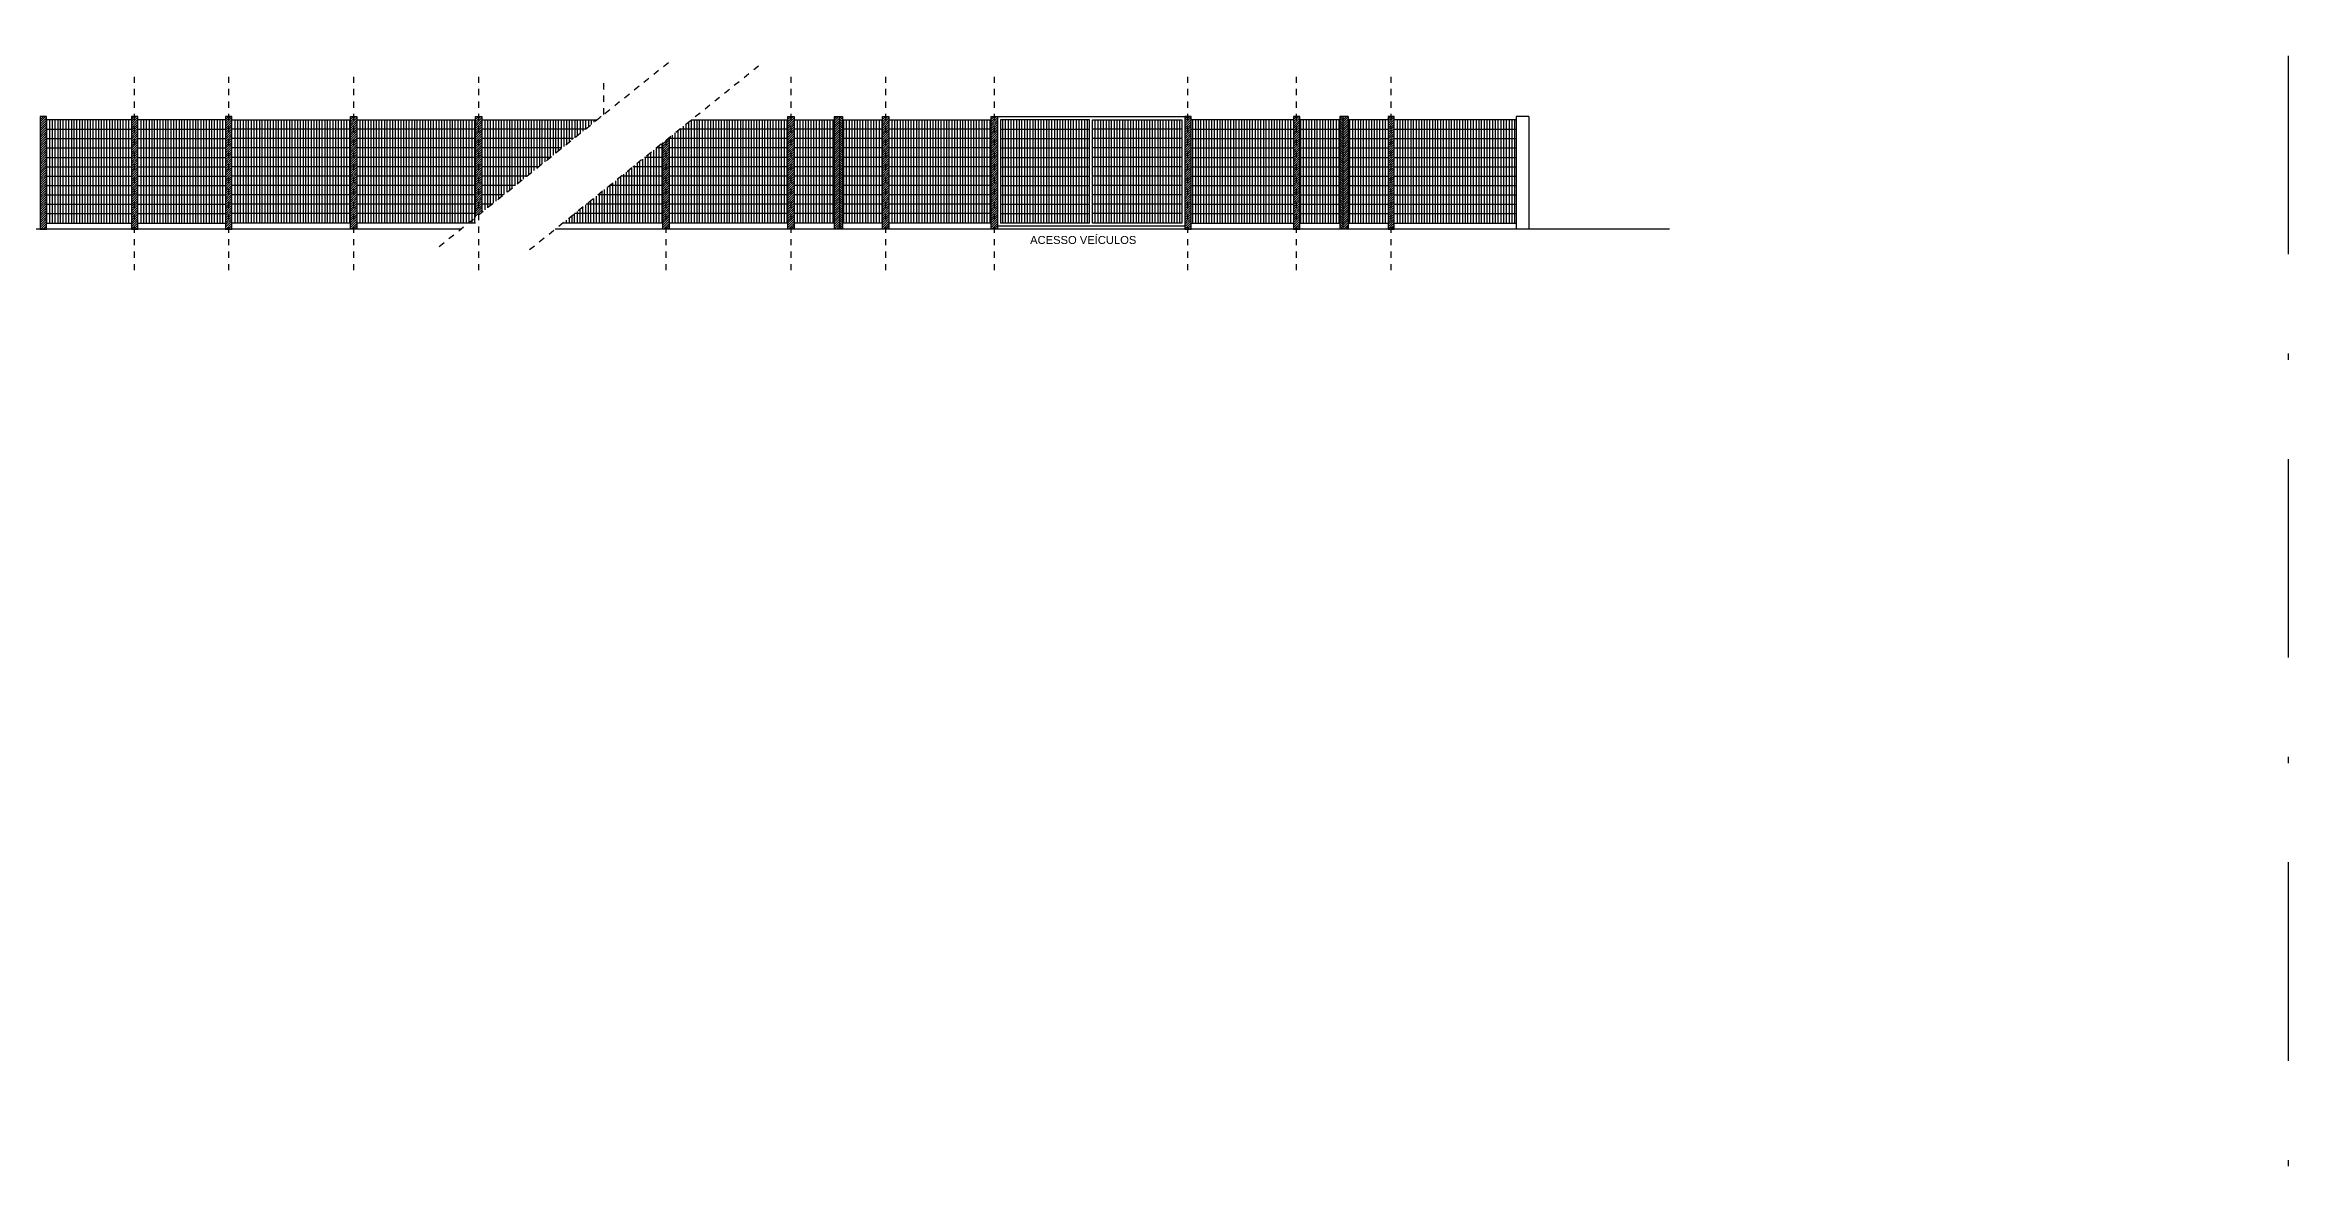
# Model space of a CAD drawing. Extents: x 257.2 to 349.4, y 13.2 to 90.5.
# Drawn here: x 313.51 to 349.39, y 33.88 to 52 of the extents above; entities that cross this region are included whole.
import ezdxf

# ---------------------------------------------------------------- set-up
doc = ezdxf.new("R2010")
doc.units = 0
doc.header["$LTSCALE"] = 0.005
for name, pattern in [('C5', [60, 50, -5, 0, -5]), ('DASHDOT', [25.4, 12.7, -6.35, 0, -6.35]), ('DASHED2', [0.375, 0.25, -0.125])]:
    doc.linetypes.add(name, pattern=pattern)
doc.layers.get('0').update_dxf_attribs({"linetype": 'CONTINUOUS'})
for name, color, linetype in [('A-HACHURAPARED', 254, 'CONTINUOUS'), ('ARQ-EXO-1_025', 251, 'C5'), ('ARQ-HTC', 9, 'CONTINUOUS'), ('ARQ-PROJ', 2, 'DASHED2'), ('ARQ-SMB-1_100', 1, 'CONTINUOUS'), ('PILAR_RECT', 6, 'CONTINUOUS'), ('PORTAL_VTA_PROX', 1, 'CONTINUOUS')]:
    doc.layers.add(name, color=color, linetype=linetype)
doc.styles.add('ESC-50-A20', font='arial.ttf', dxfattribs={"height": 0.1})
pattern_1 = [(45, (116.712626, -48.419992), (-0.0179605122, 0.0179605122), [])]
pattern_2 = [(45, (105.711737, 37.77037), (-0.0179605122, 0.0179605122), [])]
pattern_3 = [(135, (105.711737, 37.77037), (-0.0179605122, -0.0179605122), [])]
pattern_4 = [(45, (118.225888, -48.419992), (-0.0179605122, 0.0179605122), [])]
pattern_5 = [(45, (119.96381, -48.419992), (-0.0179605122, 0.0179605122), [])]

msp = doc.modelspace()

# ---------------------------------------------------------------- hatches: boundary and pattern name
at = {"layer": 'ARQ-HTC', "linetype": 'Continuous'}
h = msp.add_hatch(dxfattribs=at)
h.set_pattern_fill('ANSI31', color=150, scale=0.008)
h.set_pattern_definition([(45, (98.681149, -48.419992), (-0.0179605122, 0.0179605122), [])])
h.paths.add_polyline_path([(313.431, 50.859), (313.531, 50.859), (313.531, 49.059), (313.431, 49.059)])
h = msp.add_hatch(dxfattribs=at)
h.set_pattern_fill('ANSI31', color=150, scale=0.008)
h.set_pattern_definition([(45, (97.221413, -48.419992), (-0.0179605122, 0.0179605122), [])])
h.paths.add_polyline_path([(314.891, 50.859), (314.991, 50.859), (314.991, 49.059), (314.891, 49.059)])
h = msp.add_hatch(dxfattribs=at)
h.set_pattern_fill('ANSI31', color=150, scale=0.008)
h.set_pattern_definition([(45, (95.715885, -48.419992), (-0.0179605122, 0.0179605122), [])])
h.paths.add_polyline_path([(316.397, 50.859), (316.497, 50.859), (316.497, 49.059), (316.397, 49.059)])
h = msp.add_hatch(dxfattribs=at)
h.set_pattern_fill('ANSI31', color=150, scale=0.008)
h.set_pattern_definition([(45, (109.715885, -48.419992), (-0.0179605122, 0.0179605122), [])])
h.paths.add_polyline_path([(318.497, 50.859), (318.397, 50.859), (318.397, 49.059), (318.497, 49.059)])
h = msp.add_hatch(dxfattribs=at)
h.set_pattern_fill('ANSI31', color=150, scale=0.008)
h.set_pattern_definition([(45, (111.715885, -48.419992), (-0.0179605122, 0.0179605122), [])])
h.paths.add_polyline_path([(320.397, 49.247), (320.497, 49.327), (320.497, 50.859), (320.397, 50.859)])
h = msp.add_hatch(dxfattribs=at)
h.set_pattern_fill('ANSI31', color=150, scale=0.008)
h.set_pattern_definition(pattern_1)
h.paths.add_polyline_path([(325.493, 50.859), (325.393, 50.859), (325.393, 49.059), (325.493, 49.059)])
h = msp.add_hatch(dxfattribs=at)
h.set_pattern_fill('ANSI31', color=150, scale=0.008)
h.set_pattern_definition(pattern_2)
h.paths.add_polyline_path([(326.218, 50.859), (326.132, 50.859), (326.132, 49.059), (326.218, 49.059)])
h = msp.add_hatch(dxfattribs=at)
h.set_pattern_fill('ANSI31', color=150, scale=0.008, angle=90)
h.set_pattern_definition(pattern_3)
h.paths.add_polyline_path([(326.268, 50.859), (326.218, 50.859), (326.218, 49.059), (326.268, 49.059)])
h = msp.add_hatch(dxfattribs=at)
h.set_pattern_fill('ANSI31', color=150, scale=0.008)
h.set_pattern_definition(pattern_4)
h.paths.add_polyline_path([(327.007, 50.859), (326.907, 50.859), (326.907, 49.059), (327.007, 49.059)])
h = msp.add_hatch(dxfattribs=at)
h.set_pattern_fill('ANSI31', color=150, scale=0.008)
h.set_pattern_definition(pattern_5)
h.paths.add_polyline_path([(328.745, 50.859), (328.645, 50.859), (328.645, 49.059), (328.745, 49.059)])
h = msp.add_hatch(dxfattribs=at)
h.set_pattern_fill('ANSI31', color=150, scale=0.008)
h.set_pattern_definition(pattern_5)
h.paths.add_polyline_path([(331.742, 50.859), (331.842, 50.859), (331.842, 49.059), (331.742, 49.059)])
h = msp.add_hatch(dxfattribs=at)
h.set_pattern_fill('ANSI31', color=150, scale=0.008)
h.set_pattern_definition(pattern_4)
h.paths.add_polyline_path([(333.48, 50.859), (333.58, 50.859), (333.58, 49.059), (333.48, 49.059)])
h = msp.add_hatch(dxfattribs=at)
h.set_pattern_fill('ANSI31', color=150, scale=0.008, angle=90)
h.set_pattern_definition(pattern_3)
h.paths.add_polyline_path([(334.219, 50.859), (334.269, 50.859), (334.269, 49.059), (334.219, 49.059)])
h = msp.add_hatch(dxfattribs=at)
h.set_pattern_fill('ANSI31', color=150, scale=0.008)
h.set_pattern_definition(pattern_2)
h.paths.add_polyline_path([(334.269, 50.859), (334.355, 50.859), (334.355, 49.059), (334.269, 49.059)])
h = msp.add_hatch(dxfattribs=at)
h.set_pattern_fill('ANSI31', color=150, scale=0.008)
h.set_pattern_definition(pattern_1)
h.paths.add_polyline_path([(334.993, 50.859), (335.093, 50.859), (335.093, 49.059), (334.993, 49.059)])
h = msp.add_hatch(dxfattribs=at)
h.set_pattern_fill('ANSI31', color=150, scale=0.008)
h.set_pattern_definition([(45, (114.712626, -48.419992), (-0.0179605122, 0.0179605122), [])])
h.paths.add_polyline_path([(323.493, 50.522), (323.393, 50.442), (323.393, 49.059), (323.493, 49.059)])

# ---------------------------------------------------------------- linework, layer by layer
at = {"color": 3}
for p, q in [((326.132, 50.859), (326.132, 49.059)), ((326.132, 50.859), (326.268, 50.859)), ((326.218, 50.859), (326.218, 49.059)), ((326.268, 50.859), (326.268, 49.059)), ((331.742, 50.855), (328.745, 50.855)), ((328.745, 50.855), (328.745, 49.105)), ((331.742, 50.855), (331.742, 49.105)), ((334.219, 50.859), (334.219, 49.059)), ((334.355, 50.859), (334.219, 50.859)), ((334.269, 50.859), (334.269, 49.059)), ((334.355, 50.859), (334.355, 49.059)), ((337.043, 50.859), (337.043, 49.059)), ((337.243, 50.859), (337.043, 50.859)), ((337.243, 50.859), (337.243, 49.059)), ((331.742, 49.105), (328.745, 49.105)), ((330.217, 49.155), (328.795, 49.155)), ((331.692, 49.155), (330.267, 49.155))]:
    msp.add_line(p, q, dxfattribs=at)
at = {"linetype": 'DASHDOT', "ltscale": 50}
msp.add_lwpolyline([(257.238, 90.53), (349.391, 90.53), (349.391, 13.227), (257.238, 13.227)], close=True, dxfattribs=at)
at = {"color": 3}
for points in [[(313.531, 50.859), (313.431, 50.859), (313.431, 49.059), (313.431, 49.059), (313.531, 49.059), (313.531, 50.859)], [(314.991, 50.859), (314.891, 50.859), (314.891, 49.059), (314.891, 49.059), (314.991, 49.059), (314.991, 50.859)], [(316.497, 50.859), (316.397, 50.859), (316.397, 49.059), (316.397, 49.059), (316.497, 49.059), (316.497, 50.859)], [(318.397, 50.859), (318.497, 50.859), (318.497, 49.059), (318.497, 49.059), (318.397, 49.059), (318.397, 50.859)], [(320.397, 50.859), (320.497, 50.859), (320.497, 49.327)], [(320.397, 49.247), (320.397, 50.859)], [(322.397, 50.859), (322.405, 50.859)], [(322.397, 50.853), (322.397, 50.859)], [(325.393, 50.859), (325.493, 50.859), (325.493, 49.059), (325.493, 49.059), (325.393, 49.059), (325.393, 50.859)], [(326.907, 50.859), (327.007, 50.859), (327.007, 49.059), (327.007, 49.059), (326.907, 49.059), (326.907, 50.859)], [(328.645, 50.859), (328.745, 50.859), (328.745, 49.059), (328.745, 49.059), (328.645, 49.059), (328.645, 50.859)], [(330.217, 49.155), (330.217, 50.805), (328.795, 50.805), (328.795, 49.155)], [(330.267, 49.155), (330.267, 50.805), (331.692, 50.805), (331.692, 49.155)], [(331.842, 50.859), (331.742, 50.859), (331.742, 49.059), (331.742, 49.059), (331.842, 49.059), (331.842, 50.859)], [(333.58, 50.859), (333.48, 50.859), (333.48, 49.059), (333.48, 49.059), (333.58, 49.059), (333.58, 50.859)], [(335.093, 50.859), (334.993, 50.859), (334.993, 49.059), (334.993, 49.059), (335.093, 49.059), (335.093, 50.859)], [(323.493, 50.522), (323.493, 49.059), (323.493, 49.059), (323.393, 49.059), (323.393, 50.442)]]:
    msp.add_lwpolyline(points, dxfattribs=at)
at = {"layer": 'A-HACHURAPARED'}
msp.add_line((330.267, 50.855), (330.217, 50.855), dxfattribs=at)
at = {"layer": 'ARQ-EXO-1_025', "ltscale": 0.01}
for p, q in [((314.941, 48.399), (314.941, 51.492)), ((316.447, 48.399), (316.447, 51.492)), ((318.447, 48.399), (318.447, 51.492)), ((320.447, 48.399), (320.447, 51.492)), ((322.447, 50.893), (322.447, 51.492)), ((325.443, 48.399), (325.443, 51.492)), ((326.957, 48.399), (326.957, 51.492)), ((328.695, 48.399), (328.695, 51.492)), ((331.792, 48.399), (331.792, 51.492)), ((333.53, 48.399), (333.53, 51.492)), ((333.53, 48.399), (333.53, 51.492)), ((335.043, 48.399), (335.043, 51.492)), ((335.043, 48.399), (335.043, 51.492)), ((323.443, 48.399), (323.443, 50.482))]:
    msp.add_line(p, q, dxfattribs=at)
at = {"layer": 'ARQ-PROJ'}
for p, q in [((319.815, 48.78), (323.503, 51.741)), ((321.259, 48.729), (324.948, 51.69))]:
    msp.add_line(p, q, dxfattribs=at)
at = {"layer": 'PILAR_RECT'}
for p, q in [((320.163, 49.059), (300.359, 49.059)), ((339.497, 49.059), (321.671, 49.059))]:
    msp.add_line(p, q, dxfattribs=at)
at = {"layer": 'PORTAL_VTA_PROX'}
for p, q in [((314.891, 50.805), (313.531, 50.805)), ((313.531, 50.655), (314.891, 50.655)), ((313.534, 50.805), (313.534, 49.155)), ((313.579, 50.805), (313.579, 49.155)), ((313.623, 50.805), (313.623, 49.155)), ((313.668, 50.805), (313.668, 49.155)), ((313.712, 50.805), (313.712, 49.155)), ((313.752, 50.805), (313.752, 49.155)), ((313.796, 50.805), (313.796, 49.155)), ((313.841, 50.805), (313.841, 49.155)), ((313.885, 50.805), (313.885, 49.155)), ((313.93, 50.805), (313.93, 49.155)), ((313.969, 50.805), (313.969, 49.155)), ((314.014, 50.805), (314.014, 49.155)), ((314.058, 50.805), (314.058, 49.155)), ((314.103, 50.805), (314.103, 49.155)), ((314.147, 50.805), (314.147, 49.155)), ((314.187, 50.805), (314.187, 49.155)), ((314.232, 50.805), (314.232, 49.155)), ((314.276, 50.805), (314.276, 49.155)), ((314.321, 50.805), (314.321, 49.155)), ((314.365, 50.805), (314.365, 49.155)), ((314.409, 50.805), (314.409, 49.155)), ((314.449, 50.805), (314.449, 49.155)), ((314.494, 50.805), (314.494, 49.155)), ((314.538, 50.805), (314.538, 49.155)), ((314.583, 50.805), (314.583, 49.155)), ((314.627, 50.805), (314.627, 49.155)), ((314.667, 50.805), (314.667, 49.155)), ((314.711, 50.805), (314.711, 49.155)), ((314.756, 50.805), (314.756, 49.155)), ((314.8, 50.805), (314.8, 49.155)), ((314.845, 50.805), (314.845, 49.155)), ((316.397, 50.805), (314.991, 50.805)), ((314.991, 50.655), (316.397, 50.655)), ((315.04, 50.805), (315.04, 49.155)), ((315.084, 50.805), (315.084, 49.155)), ((315.129, 50.805), (315.129, 49.155)), ((315.173, 50.805), (315.173, 49.155)), ((315.218, 50.805), (315.218, 49.155)), ((315.257, 50.805), (315.257, 49.155)), ((315.302, 50.805), (315.302, 49.155)), ((315.346, 50.805), (315.346, 49.155)), ((315.391, 50.805), (315.391, 49.155)), ((315.435, 50.805), (315.435, 49.155)), ((315.475, 50.805), (315.475, 49.155)), ((315.519, 50.805), (315.519, 49.155)), ((315.564, 50.805), (315.564, 49.155)), ((315.608, 50.805), (315.608, 49.155)), ((315.653, 50.805), (315.653, 49.155)), ((315.693, 50.805), (315.693, 49.155)), ((315.737, 50.805), (315.737, 49.155)), ((315.782, 50.805), (315.782, 49.155)), ((315.826, 50.805), (315.826, 49.155)), ((315.871, 50.805), (315.871, 49.155)), ((315.915, 50.805), (315.915, 49.155)), ((315.955, 50.805), (315.955, 49.155)), ((315.999, 50.805), (315.999, 49.155)), ((316.044, 50.805), (316.044, 49.155)), ((316.088, 50.805), (316.088, 49.155)), ((316.133, 50.805), (316.133, 49.155)), ((316.172, 50.805), (316.172, 49.155)), ((316.217, 50.805), (316.217, 49.155)), ((316.261, 50.805), (316.261, 49.155)), ((316.306, 50.805), (316.306, 49.155)), ((316.35, 50.805), (316.35, 49.155)), ((316.497, 50.805), (318.397, 50.805)), ((318.397, 50.655), (316.497, 50.655)), ((316.543, 50.805), (316.543, 49.155)), ((316.588, 50.805), (316.588, 49.155)), ((316.632, 50.805), (316.632, 49.155)), ((316.677, 50.805), (316.677, 49.155)), ((316.721, 50.805), (316.721, 49.155)), ((316.761, 50.805), (316.761, 49.155)), ((316.805, 50.805), (316.805, 49.155)), ((316.85, 50.805), (316.85, 49.155)), ((316.894, 50.805), (316.894, 49.155)), ((316.939, 50.805), (316.939, 49.155)), ((316.978, 50.805), (316.978, 49.155)), ((317.023, 50.805), (317.023, 49.155)), ((317.067, 50.805), (317.067, 49.155)), ((317.112, 50.805), (317.112, 49.155)), ((317.156, 50.805), (317.156, 49.155)), ((317.201, 50.805), (317.201, 49.155)), ((317.241, 50.805), (317.241, 49.155)), ((317.285, 50.805), (317.285, 49.155)), ((317.33, 50.805), (317.33, 49.155)), ((317.374, 50.805), (317.374, 49.155)), ((317.418, 50.805), (317.418, 49.155)), ((317.458, 50.805), (317.458, 49.155)), ((317.503, 50.805), (317.503, 49.155)), ((317.547, 50.805), (317.547, 49.155)), ((317.592, 50.805), (317.592, 49.155)), ((317.636, 50.805), (317.636, 49.155)), ((317.676, 50.805), (317.676, 49.155)), ((317.72, 50.805), (317.72, 49.155)), ((317.765, 50.805), (317.765, 49.155)), ((317.809, 50.805), (317.809, 49.155)), ((317.849, 50.805), (317.849, 49.155)), ((317.894, 50.805), (317.894, 49.155)), ((317.938, 50.805), (317.938, 49.155)), ((317.983, 50.805), (317.983, 49.155)), ((318.022, 50.805), (318.022, 49.155)), ((318.067, 50.805), (318.067, 49.155)), ((318.111, 50.805), (318.111, 49.155)), ((318.156, 50.805), (318.156, 49.155)), ((318.2, 50.805), (318.2, 49.155)), ((318.245, 50.805), (318.245, 49.155)), ((318.289, 50.805), (318.289, 49.155)), ((318.334, 50.805), (318.334, 49.155)), ((318.378, 50.805), (318.378, 49.155)), ((318.497, 50.805), (320.397, 50.805)), ((320.397, 50.655), (318.497, 50.655)), ((318.543, 50.805), (318.543, 49.155)), ((318.588, 50.805), (318.588, 49.155)), ((318.632, 50.805), (318.632, 49.155)), ((318.677, 50.805), (318.677, 49.155)), ((318.721, 50.805), (318.721, 49.155)), ((318.761, 50.805), (318.761, 49.155)), ((318.805, 50.805), (318.805, 49.155)), ((318.85, 50.805), (318.85, 49.155)), ((318.894, 50.805), (318.894, 49.155)), ((318.939, 50.805), (318.939, 49.155)), ((318.978, 50.805), (318.978, 49.155)), ((319.023, 50.805), (319.023, 49.155)), ((319.067, 50.805), (319.067, 49.155)), ((319.112, 50.805), (319.112, 49.155)), ((319.156, 50.805), (319.156, 49.155)), ((319.201, 50.805), (319.201, 49.155)), ((319.241, 50.805), (319.241, 49.155)), ((319.285, 50.805), (319.285, 49.155)), ((319.33, 50.805), (319.33, 49.155)), ((319.374, 50.805), (319.374, 49.155)), ((319.418, 50.805), (319.418, 49.155)), ((319.458, 50.805), (319.458, 49.155)), ((319.503, 50.805), (319.503, 49.155)), ((319.547, 50.805), (319.547, 49.155)), ((319.592, 50.805), (319.592, 49.155)), ((319.636, 50.805), (319.636, 49.155)), ((319.676, 50.805), (319.676, 49.155)), ((319.72, 50.805), (319.72, 49.155)), ((319.765, 50.805), (319.765, 49.155)), ((319.809, 50.805), (319.809, 49.155)), ((319.849, 50.805), (319.849, 49.155)), ((319.894, 50.805), (319.894, 49.155)), ((319.938, 50.805), (319.938, 49.155)), ((319.983, 50.805), (319.983, 49.155)), ((320.022, 50.805), (320.022, 49.155)), ((320.067, 50.805), (320.067, 49.155)), ((320.111, 50.805), (320.111, 49.155)), ((320.156, 50.805), (320.156, 49.155)), ((320.2, 50.805), (320.2, 49.155)), ((320.245, 50.805), (320.245, 49.155)), ((320.289, 50.805), (320.289, 49.155)), ((320.334, 50.805), (320.334, 49.155)), ((320.378, 50.805), (320.378, 49.155)), ((320.497, 50.805), (322.338, 50.805)), ((322.151, 50.655), (320.497, 50.655)), ((320.543, 50.805), (320.543, 49.364)), ((320.588, 50.805), (320.588, 49.4)), ((320.632, 50.805), (320.632, 49.436)), ((320.677, 50.805), (320.677, 49.471)), ((320.721, 50.805), (320.721, 49.507)), ((320.761, 50.805), (320.761, 49.539)), ((320.805, 50.805), (320.805, 49.575)), ((320.85, 50.805), (320.85, 49.61)), ((320.894, 50.805), (320.894, 49.646)), ((320.939, 50.805), (320.939, 49.682)), ((320.978, 50.805), (320.978, 49.714)), ((321.023, 50.805), (321.023, 49.75)), ((321.067, 50.805), (321.067, 49.785)), ((321.112, 50.805), (321.112, 49.821)), ((321.156, 50.805), (321.156, 49.857)), ((321.201, 50.805), (321.201, 49.892)), ((321.241, 50.805), (321.241, 49.924)), ((321.285, 50.805), (321.285, 49.96)), ((321.33, 50.805), (321.33, 49.996)), ((321.374, 50.805), (321.374, 50.031)), ((321.418, 50.805), (321.418, 50.067)), ((321.458, 50.805), (321.458, 50.099)), ((321.503, 50.805), (321.503, 50.135)), ((321.547, 50.805), (321.547, 50.17)), ((321.592, 50.805), (321.592, 50.206)), ((321.636, 50.805), (321.636, 50.242)), ((321.676, 50.805), (321.676, 50.274)), ((321.72, 50.805), (321.72, 50.31)), ((321.765, 50.805), (321.765, 50.345)), ((321.809, 50.805), (321.809, 50.381)), ((321.849, 50.805), (321.849, 50.413)), ((321.894, 50.805), (321.894, 50.449)), ((321.938, 50.805), (321.938, 50.484)), ((321.983, 50.805), (321.983, 50.52)), ((322.022, 50.805), (322.022, 50.552)), ((322.067, 50.805), (322.067, 50.588)), ((322.111, 50.805), (322.111, 50.623)), ((322.156, 50.805), (322.156, 50.659)), ((322.2, 50.805), (322.2, 50.695)), ((322.245, 50.805), (322.245, 50.731)), ((322.289, 50.805), (322.289, 50.766)), ((322.334, 50.805), (322.334, 50.802)), ((323.629, 50.631), (323.629, 49.155)), ((325.393, 50.655), (323.659, 50.655)), ((323.673, 50.667), (323.673, 49.155)), ((323.718, 50.702), (323.718, 49.155)), ((323.758, 50.734), (323.758, 49.155)), ((323.802, 50.77), (323.802, 49.155)), ((323.846, 50.805), (325.393, 50.805)), ((323.846, 50.805), (323.846, 49.155)), ((323.891, 50.805), (323.891, 49.155)), ((323.935, 50.805), (323.935, 49.155)), ((323.975, 50.805), (323.975, 49.155)), ((324.02, 50.805), (324.02, 49.155)), ((324.064, 50.805), (324.064, 49.155)), ((324.109, 50.805), (324.109, 49.155)), ((324.153, 50.805), (324.153, 49.155)), ((324.198, 50.805), (324.198, 49.155)), ((324.237, 50.805), (324.237, 49.155)), ((324.282, 50.805), (324.282, 49.155)), ((324.326, 50.805), (324.326, 49.155)), ((324.371, 50.805), (324.371, 49.155)), ((324.415, 50.805), (324.415, 49.155)), ((324.455, 50.805), (324.455, 49.155)), ((324.499, 50.805), (324.499, 49.155)), ((324.544, 50.805), (324.544, 49.155)), ((324.588, 50.805), (324.588, 49.155)), ((324.633, 50.805), (324.633, 49.155)), ((324.673, 50.805), (324.673, 49.155)), ((324.717, 50.805), (324.717, 49.155)), ((324.762, 50.805), (324.762, 49.155)), ((324.806, 50.805), (324.806, 49.155)), ((324.846, 50.805), (324.846, 49.155)), ((324.89, 50.805), (324.89, 49.155)), ((324.935, 50.805), (324.935, 49.155)), ((324.979, 50.805), (324.979, 49.155)), ((325.019, 50.805), (325.019, 49.155)), ((325.064, 50.805), (325.064, 49.155)), ((325.108, 50.805), (325.108, 49.155)), ((325.153, 50.805), (325.153, 49.155)), ((325.197, 50.805), (325.197, 49.155)), ((325.241, 50.805), (325.241, 49.155)), ((325.286, 50.805), (325.286, 49.155)), ((325.33, 50.805), (325.33, 49.155)), ((325.375, 50.805), (325.375, 49.155)), ((325.493, 50.805), (326.132, 50.805)), ((326.132, 50.655), (325.493, 50.655)), ((325.54, 50.805), (325.54, 49.155)), ((325.584, 50.805), (325.584, 49.155)), ((325.629, 50.805), (325.629, 49.155)), ((325.673, 50.805), (325.673, 49.155)), ((325.718, 50.805), (325.718, 49.155)), ((325.758, 50.805), (325.758, 49.155)), ((325.802, 50.805), (325.802, 49.155)), ((325.846, 50.805), (325.846, 49.155)), ((325.891, 50.805), (325.891, 49.155)), ((325.935, 50.805), (325.935, 49.155)), ((325.975, 50.805), (325.975, 49.155)), ((326.02, 50.805), (326.02, 49.155)), ((326.064, 50.805), (326.064, 49.155)), ((326.109, 50.805), (326.109, 49.155)), ((326.268, 50.805), (326.907, 50.805)), ((326.907, 50.655), (326.268, 50.655)), ((326.282, 50.805), (326.282, 49.155)), ((326.326, 50.805), (326.326, 49.155)), ((326.371, 50.805), (326.371, 49.155)), ((326.415, 50.805), (326.415, 49.155)), ((326.455, 50.805), (326.455, 49.155)), ((326.499, 50.805), (326.499, 49.155)), ((326.544, 50.805), (326.544, 49.155)), ((326.588, 50.805), (326.588, 49.155)), ((326.633, 50.805), (326.633, 49.155)), ((326.673, 50.805), (326.673, 49.155)), ((326.717, 50.805), (326.717, 49.155)), ((326.762, 50.805), (326.762, 49.155)), ((326.806, 50.805), (326.806, 49.155)), ((326.851, 50.805), (326.851, 49.155)), ((326.895, 50.805), (326.895, 49.155)), ((327.007, 50.805), (328.645, 50.805)), ((328.645, 50.655), (327.007, 50.655)), ((327.053, 50.805), (327.053, 49.155)), ((327.098, 50.805), (327.098, 49.155)), ((327.142, 50.805), (327.142, 49.155)), ((327.187, 50.805), (327.187, 49.155)), ((327.231, 50.805), (327.231, 49.155)), ((327.271, 50.805), (327.271, 49.155)), ((327.315, 50.805), (327.315, 49.155)), ((327.36, 50.805), (327.36, 49.155)), ((327.404, 50.805), (327.404, 49.155)), ((327.449, 50.805), (327.449, 49.155)), ((327.488, 50.805), (327.488, 49.155)), ((327.533, 50.805), (327.533, 49.155)), ((327.577, 50.805), (327.577, 49.155)), ((327.622, 50.805), (327.622, 49.155)), ((327.666, 50.805), (327.666, 49.155)), ((327.711, 50.805), (327.711, 49.155)), ((327.751, 50.805), (327.751, 49.155)), ((327.795, 50.805), (327.795, 49.155)), ((327.84, 50.805), (327.84, 49.155)), ((327.884, 50.805), (327.884, 49.155)), ((327.928, 50.805), (327.928, 49.155)), ((327.968, 50.805), (327.968, 49.155)), ((328.013, 50.805), (328.013, 49.155)), ((328.057, 50.805), (328.057, 49.155)), ((328.102, 50.805), (328.102, 49.155)), ((328.146, 50.805), (328.146, 49.155)), ((328.186, 50.805), (328.186, 49.155)), ((328.23, 50.805), (328.23, 49.155)), ((328.275, 50.805), (328.275, 49.155)), ((328.319, 50.805), (328.319, 49.155)), ((328.359, 50.805), (328.359, 49.155)), ((328.404, 50.805), (328.404, 49.155)), ((328.448, 50.805), (328.448, 49.155)), ((328.493, 50.805), (328.493, 49.155)), ((328.532, 50.805), (328.532, 49.155)), ((328.577, 50.805), (328.577, 49.155)), ((328.621, 50.805), (328.621, 49.155)), ((328.795, 50.655), (330.217, 50.655)), ((328.825, 50.805), (328.825, 49.155)), ((328.869, 50.805), (328.869, 49.155)), ((328.914, 50.805), (328.914, 49.155)), ((328.958, 50.805), (328.958, 49.155)), ((329.002, 50.805), (329.002, 49.155)), ((329.047, 50.805), (329.047, 49.155)), ((329.091, 50.805), (329.091, 49.155)), ((329.131, 50.805), (329.131, 49.155)), ((329.176, 50.805), (329.176, 49.155)), ((329.22, 50.805), (329.22, 49.155)), ((329.265, 50.805), (329.265, 49.155)), ((329.309, 50.805), (329.309, 49.155)), ((329.349, 50.805), (329.349, 49.155)), ((329.393, 50.805), (329.393, 49.155)), ((329.438, 50.805), (329.438, 49.155)), ((329.482, 50.805), (329.482, 49.155)), ((329.527, 50.805), (329.527, 49.155)), ((329.567, 50.805), (329.567, 49.155)), ((329.611, 50.805), (329.611, 49.155)), ((329.655, 50.805), (329.655, 49.155)), ((329.7, 50.805), (329.7, 49.155)), ((329.74, 50.805), (329.74, 49.155)), ((329.784, 50.805), (329.784, 49.155)), ((329.829, 50.805), (329.829, 49.155)), ((329.873, 50.805), (329.873, 49.155)), ((329.913, 50.805), (329.913, 49.155)), ((329.957, 50.805), (329.957, 49.155)), ((330.002, 50.805), (330.002, 49.155)), ((330.046, 50.805), (330.046, 49.155)), ((330.091, 50.805), (330.091, 49.155)), ((330.135, 50.805), (330.135, 49.155)), ((330.18, 50.805), (330.18, 49.155)), ((331.692, 50.655), (330.267, 50.655)), ((330.304, 50.805), (330.304, 49.155)), ((330.348, 50.805), (330.348, 49.155)), ((330.393, 50.805), (330.393, 49.155)), ((330.437, 50.805), (330.437, 49.155)), ((330.482, 50.805), (330.482, 49.155)), ((330.526, 50.805), (330.526, 49.155)), ((330.566, 50.805), (330.566, 49.155)), ((330.611, 50.805), (330.611, 49.155)), ((330.655, 50.805), (330.655, 49.155)), ((330.699, 50.805), (330.699, 49.155)), ((330.744, 50.805), (330.744, 49.155)), ((330.784, 50.805), (330.784, 49.155)), ((330.828, 50.805), (330.828, 49.155)), ((330.873, 50.805), (330.873, 49.155)), ((330.917, 50.805), (330.917, 49.155)), ((330.962, 50.805), (330.962, 49.155)), ((331.001, 50.805), (331.001, 49.155)), ((331.046, 50.805), (331.046, 49.155)), ((331.09, 50.805), (331.09, 49.155)), ((331.135, 50.805), (331.135, 49.155)), ((331.175, 50.805), (331.175, 49.155)), ((331.219, 50.805), (331.219, 49.155)), ((331.264, 50.805), (331.264, 49.155)), ((331.308, 50.805), (331.308, 49.155)), ((331.348, 50.805), (331.348, 49.155)), ((331.392, 50.805), (331.392, 49.155)), ((331.437, 50.805), (331.437, 49.155)), ((331.481, 50.805), (331.481, 49.155)), ((331.526, 50.805), (331.526, 49.155)), ((331.57, 50.805), (331.57, 49.155)), ((331.615, 50.805), (331.615, 49.155)), ((331.659, 50.805), (331.659, 49.155)), ((333.48, 50.805), (331.842, 50.805)), ((331.842, 50.655), (333.48, 50.655)), ((331.866, 50.805), (331.866, 49.155)), ((331.91, 50.805), (331.91, 49.155)), ((331.955, 50.805), (331.955, 49.155)), ((331.994, 50.805), (331.994, 49.155)), ((332.039, 50.805), (332.039, 49.155)), ((332.083, 50.805), (332.083, 49.155)), ((332.128, 50.805), (332.128, 49.155)), ((332.168, 50.805), (332.168, 49.155)), ((332.212, 50.805), (332.212, 49.155)), ((332.257, 50.805), (332.257, 49.155)), ((332.301, 50.805), (332.301, 49.155)), ((332.341, 50.805), (332.341, 49.155)), ((332.385, 50.805), (332.385, 49.155)), ((332.43, 50.805), (332.43, 49.155)), ((332.474, 50.805), (332.474, 49.155)), ((332.519, 50.805), (332.519, 49.155)), ((332.558, 50.805), (332.558, 49.155)), ((332.603, 50.805), (332.603, 49.155)), ((332.647, 50.805), (332.647, 49.155)), ((332.692, 50.805), (332.692, 49.155)), ((332.736, 50.805), (332.736, 49.155)), ((332.776, 50.805), (332.776, 49.155)), ((332.821, 50.805), (332.821, 49.155)), ((332.865, 50.805), (332.865, 49.155)), ((332.91, 50.805), (332.91, 49.155)), ((332.954, 50.805), (332.954, 49.155)), ((332.998, 50.805), (332.998, 49.155)), ((333.038, 50.805), (333.038, 49.155)), ((333.083, 50.805), (333.083, 49.155)), ((333.127, 50.805), (333.127, 49.155)), ((333.172, 50.805), (333.172, 49.155)), ((333.216, 50.805), (333.216, 49.155)), ((333.256, 50.805), (333.256, 49.155)), ((333.3, 50.805), (333.3, 49.155)), ((333.345, 50.805), (333.345, 49.155)), ((333.389, 50.805), (333.389, 49.155)), ((333.434, 50.805), (333.434, 49.155)), ((334.219, 50.805), (333.58, 50.805)), ((333.58, 50.655), (334.219, 50.655)), ((333.592, 50.805), (333.592, 49.155)), ((333.636, 50.805), (333.636, 49.155)), ((333.681, 50.805), (333.681, 49.155)), ((333.725, 50.805), (333.725, 49.155)), ((333.77, 50.805), (333.77, 49.155)), ((333.814, 50.805), (333.814, 49.155)), ((333.854, 50.805), (333.854, 49.155)), ((333.899, 50.805), (333.899, 49.155)), ((333.943, 50.805), (333.943, 49.155)), ((333.987, 50.805), (333.987, 49.155)), ((334.032, 50.805), (334.032, 49.155)), ((334.072, 50.805), (334.072, 49.155)), ((334.116, 50.805), (334.116, 49.155)), ((334.161, 50.805), (334.161, 49.155)), ((334.205, 50.805), (334.205, 49.155)), ((334.993, 50.805), (334.355, 50.805)), ((334.355, 50.655), (334.993, 50.655)), ((334.378, 50.805), (334.378, 49.155)), ((334.423, 50.805), (334.423, 49.155)), ((334.467, 50.805), (334.467, 49.155)), ((334.512, 50.805), (334.512, 49.155)), ((334.552, 50.805), (334.552, 49.155)), ((334.596, 50.805), (334.596, 49.155)), ((334.64, 50.805), (334.64, 49.155)), ((334.685, 50.805), (334.685, 49.155)), ((334.729, 50.805), (334.729, 49.155)), ((334.769, 50.805), (334.769, 49.155)), ((334.814, 50.805), (334.814, 49.155)), ((334.858, 50.805), (334.858, 49.155)), ((334.903, 50.805), (334.903, 49.155)), ((334.947, 50.805), (334.947, 49.155)), ((337.043, 50.805), (335.093, 50.805)), ((335.093, 50.655), (337.043, 50.655)), ((335.138, 50.805), (335.138, 49.155)), ((335.182, 50.805), (335.182, 49.155)), ((335.222, 50.805), (335.222, 49.155)), ((335.267, 50.805), (335.267, 49.155)), ((335.311, 50.805), (335.311, 49.155)), ((335.356, 50.805), (335.356, 49.155)), ((335.395, 50.805), (335.395, 49.155)), ((335.44, 50.805), (335.44, 49.155)), ((335.484, 50.805), (335.484, 49.155)), ((335.529, 50.805), (335.529, 49.155)), ((335.569, 50.805), (335.569, 49.155)), ((335.613, 50.805), (335.613, 49.155)), ((335.658, 50.805), (335.658, 49.155)), ((335.702, 50.805), (335.702, 49.155)), ((335.746, 50.805), (335.746, 49.155)), ((335.786, 50.805), (335.786, 49.155)), ((335.831, 50.805), (335.831, 49.155)), ((335.875, 50.805), (335.875, 49.155)), ((335.92, 50.805), (335.92, 49.155)), ((335.964, 50.805), (335.964, 49.155)), ((336.004, 50.805), (336.004, 49.155)), ((336.048, 50.805), (336.048, 49.155)), ((336.093, 50.805), (336.093, 49.155)), ((336.137, 50.805), (336.137, 49.155)), ((336.182, 50.805), (336.182, 49.155)), ((336.226, 50.805), (336.226, 49.155)), ((336.266, 50.805), (336.266, 49.155)), ((336.311, 50.805), (336.311, 49.155)), ((336.355, 50.805), (336.355, 49.155)), ((336.4, 50.805), (336.4, 49.155)), ((336.444, 50.805), (336.444, 49.155)), ((336.484, 50.805), (336.484, 49.155)), ((336.528, 50.805), (336.528, 49.155)), ((336.573, 50.805), (336.573, 49.155)), ((336.617, 50.805), (336.617, 49.155)), ((336.662, 50.805), (336.662, 49.155)), ((336.706, 50.805), (336.706, 49.155)), ((336.751, 50.805), (336.751, 49.155)), ((336.795, 50.805), (336.795, 49.155)), ((336.84, 50.805), (336.84, 49.155)), ((336.884, 50.805), (336.884, 49.155)), ((336.928, 50.805), (336.928, 49.155)), ((336.973, 50.805), (336.973, 49.155)), ((337.017, 50.805), (337.017, 49.155)), ((313.531, 50.505), (314.891, 50.505)), ((313.531, 50.355), (314.891, 50.355)), ((314.991, 50.505), (316.397, 50.505)), ((314.991, 50.355), (316.397, 50.355)), ((318.397, 50.505), (316.497, 50.505)), ((318.397, 50.355), (316.497, 50.355)), ((320.397, 50.505), (318.497, 50.505)), ((320.397, 50.355), (318.497, 50.355)), ((321.964, 50.505), (320.497, 50.505)), ((321.777, 50.355), (320.497, 50.355)), ((323.153, 50.249), (323.153, 49.155)), ((323.197, 50.284), (323.197, 49.155)), ((323.241, 50.32), (323.241, 49.155)), ((323.393, 50.355), (323.285, 50.355)), ((323.286, 50.356), (323.286, 49.155)), ((323.33, 50.391), (323.33, 49.155)), ((323.375, 50.427), (323.375, 49.155)), ((325.393, 50.505), (323.493, 50.505)), ((325.393, 50.355), (323.493, 50.355)), ((323.54, 50.56), (323.54, 49.155)), ((323.584, 50.595), (323.584, 49.155)), ((326.132, 50.505), (325.493, 50.505)), ((326.132, 50.355), (325.493, 50.355)), ((326.907, 50.505), (326.268, 50.505)), ((326.907, 50.355), (326.268, 50.355)), ((328.645, 50.505), (327.007, 50.505)), ((328.645, 50.355), (327.007, 50.355)), ((328.795, 50.505), (330.217, 50.505)), ((328.795, 50.355), (330.217, 50.355)), ((331.692, 50.505), (330.267, 50.505)), ((331.692, 50.355), (330.267, 50.355)), ((331.842, 50.505), (333.48, 50.505)), ((331.842, 50.355), (333.48, 50.355)), ((333.58, 50.505), (334.219, 50.505)), ((333.58, 50.355), (334.219, 50.355)), ((334.355, 50.505), (334.993, 50.505)), ((334.355, 50.355), (334.993, 50.355)), ((335.093, 50.505), (337.043, 50.505)), ((335.093, 50.355), (337.043, 50.355)), ((313.531, 50.205), (314.891, 50.205)), ((313.531, 50.055), (314.891, 50.055)), ((313.531, 49.905), (314.891, 49.905)), ((314.991, 50.205), (316.397, 50.205)), ((314.991, 50.055), (316.397, 50.055)), ((314.991, 49.905), (316.397, 49.905)), ((318.397, 50.205), (316.497, 50.205)), ((318.397, 50.055), (316.497, 50.055)), ((318.397, 49.905), (316.497, 49.905)), ((320.397, 50.205), (318.497, 50.205)), ((320.397, 50.055), (318.497, 50.055)), ((320.397, 49.905), (318.497, 49.905)), ((321.591, 50.205), (320.497, 50.205)), ((321.404, 50.055), (320.497, 50.055)), ((321.217, 49.905), (320.497, 49.905)), ((322.717, 49.899), (322.717, 49.155)), ((323.393, 49.905), (322.725, 49.905)), ((322.762, 49.935), (322.762, 49.155)), ((322.806, 49.97), (322.806, 49.155)), ((322.846, 50.002), (322.846, 49.155)), ((322.89, 50.038), (322.89, 49.155)), ((323.393, 50.055), (322.912, 50.055)), ((322.935, 50.074), (322.935, 49.155)), ((322.979, 50.11), (322.979, 49.155)), ((323.019, 50.141), (323.019, 49.155)), ((323.064, 50.177), (323.064, 49.155)), ((323.393, 50.205), (323.099, 50.205)), ((323.108, 50.213), (323.108, 49.155)), ((325.393, 50.205), (323.493, 50.205)), ((325.393, 50.055), (323.493, 50.055)), ((325.393, 49.905), (323.493, 49.905)), ((326.132, 50.205), (325.493, 50.205)), ((326.132, 50.055), (325.493, 50.055)), ((326.132, 49.905), (325.493, 49.905)), ((326.907, 50.205), (326.268, 50.205)), ((326.907, 50.055), (326.268, 50.055)), ((326.907, 49.905), (326.268, 49.905)), ((328.645, 50.205), (327.007, 50.205)), ((328.645, 50.055), (327.007, 50.055)), ((328.645, 49.905), (327.007, 49.905)), ((328.795, 50.205), (330.217, 50.205)), ((328.795, 50.055), (330.217, 50.055)), ((328.795, 49.905), (330.217, 49.905)), ((331.692, 50.205), (330.267, 50.205)), ((331.692, 50.055), (330.267, 50.055)), ((331.692, 49.905), (330.267, 49.905)), ((331.842, 50.205), (333.48, 50.205)), ((331.842, 50.055), (333.48, 50.055)), ((331.842, 49.905), (333.48, 49.905)), ((333.58, 50.205), (334.219, 50.205)), ((333.58, 50.055), (334.219, 50.055)), ((333.58, 49.905), (334.219, 49.905)), ((334.355, 50.205), (334.993, 50.205)), ((334.355, 50.055), (334.993, 50.055)), ((334.355, 49.905), (334.993, 49.905)), ((335.093, 50.205), (337.043, 50.205)), ((335.093, 50.055), (337.043, 50.055)), ((335.093, 49.905), (337.043, 49.905)), ((313.531, 49.755), (314.891, 49.755)), ((313.531, 49.605), (314.891, 49.605)), ((314.991, 49.755), (316.397, 49.755)), ((314.991, 49.605), (316.397, 49.605)), ((318.397, 49.755), (316.497, 49.755)), ((318.397, 49.605), (316.497, 49.605)), ((320.397, 49.755), (318.497, 49.755)), ((320.397, 49.605), (318.497, 49.605)), ((321.03, 49.755), (320.497, 49.755)), ((320.843, 49.605), (320.497, 49.605)), ((322.282, 49.549), (322.282, 49.155)), ((322.326, 49.585), (322.326, 49.155)), ((323.393, 49.605), (322.351, 49.605)), ((322.371, 49.621), (322.371, 49.155)), ((322.415, 49.657), (322.415, 49.155)), ((322.455, 49.689), (322.455, 49.155)), ((322.499, 49.724), (322.499, 49.155)), ((323.393, 49.755), (322.538, 49.755)), ((322.544, 49.76), (322.544, 49.155)), ((322.588, 49.796), (322.588, 49.155)), ((322.633, 49.831), (322.633, 49.155)), ((322.673, 49.863), (322.673, 49.155)), ((325.393, 49.755), (323.493, 49.755)), ((325.393, 49.605), (323.493, 49.605)), ((326.132, 49.755), (325.493, 49.755)), ((326.132, 49.605), (325.493, 49.605)), ((326.907, 49.755), (326.268, 49.755)), ((326.907, 49.605), (326.268, 49.605)), ((328.645, 49.755), (327.007, 49.755)), ((328.645, 49.605), (327.007, 49.605)), ((328.795, 49.755), (330.217, 49.755)), ((328.795, 49.605), (330.217, 49.605)), ((331.692, 49.755), (330.267, 49.755)), ((331.692, 49.605), (330.267, 49.605)), ((331.842, 49.755), (333.48, 49.755)), ((331.842, 49.605), (333.48, 49.605)), ((333.58, 49.755), (334.219, 49.755)), ((333.58, 49.605), (334.219, 49.605)), ((334.355, 49.755), (334.993, 49.755)), ((334.355, 49.605), (334.993, 49.605)), ((335.093, 49.755), (337.043, 49.755)), ((335.093, 49.605), (337.043, 49.605)), ((313.531, 49.455), (314.891, 49.455)), ((313.531, 49.305), (314.891, 49.305)), ((314.991, 49.455), (316.397, 49.455)), ((314.991, 49.305), (316.397, 49.305)), ((318.397, 49.455), (316.497, 49.455)), ((318.397, 49.305), (316.497, 49.305)), ((320.397, 49.455), (318.497, 49.455)), ((320.397, 49.305), (318.497, 49.305)), ((320.656, 49.455), (320.497, 49.455)), ((321.802, 49.164), (321.802, 49.155)), ((321.846, 49.2), (321.846, 49.155)), ((321.891, 49.236), (321.891, 49.155)), ((321.935, 49.271), (321.935, 49.155)), ((321.975, 49.303), (321.975, 49.155)), ((323.393, 49.305), (321.978, 49.305)), ((322.02, 49.339), (322.02, 49.155)), ((322.064, 49.375), (322.064, 49.155)), ((322.109, 49.41), (322.109, 49.155)), ((322.153, 49.446), (322.153, 49.155)), ((323.393, 49.455), (322.164, 49.455)), ((322.198, 49.482), (322.198, 49.155)), ((322.237, 49.514), (322.237, 49.155)), ((325.393, 49.455), (323.493, 49.455)), ((325.393, 49.305), (323.493, 49.305)), ((326.132, 49.455), (325.493, 49.455)), ((326.132, 49.305), (325.493, 49.305)), ((326.907, 49.455), (326.268, 49.455)), ((326.907, 49.305), (326.268, 49.305)), ((328.645, 49.455), (327.007, 49.455)), ((328.645, 49.305), (327.007, 49.305)), ((328.795, 49.455), (330.217, 49.455)), ((328.795, 49.305), (330.217, 49.305)), ((331.692, 49.455), (330.267, 49.455)), ((331.692, 49.305), (330.267, 49.305)), ((331.842, 49.455), (333.48, 49.455)), ((331.842, 49.305), (333.48, 49.305)), ((333.58, 49.455), (334.219, 49.455)), ((333.58, 49.305), (334.219, 49.305)), ((334.355, 49.455), (334.993, 49.455)), ((334.355, 49.305), (334.993, 49.305)), ((335.093, 49.455), (337.043, 49.455)), ((335.093, 49.305), (337.043, 49.305)), ((313.531, 49.155), (314.891, 49.155)), ((314.991, 49.155), (316.397, 49.155)), ((318.397, 49.155), (316.497, 49.155)), ((320.397, 49.155), (318.497, 49.155)), ((323.393, 49.155), (321.791, 49.155)), ((325.393, 49.155), (323.493, 49.155)), ((326.132, 49.155), (325.493, 49.155)), ((326.907, 49.155), (326.268, 49.155)), ((328.645, 49.155), (327.007, 49.155)), ((331.842, 49.155), (333.48, 49.155)), ((333.58, 49.155), (334.219, 49.155)), ((334.355, 49.155), (334.993, 49.155)), ((335.093, 49.155), (337.043, 49.155))]:
    msp.add_line(p, q, dxfattribs=at)

# ---------------------------------------------------------------- texts
at = {"layer": 'ARQ-SMB-1_100', "color": 2, "style": 'ESC-50-A20'}
msp.add_text('ACESSO VEÍCULOS', height=0.128, dxfattribs=at).set_placement((329.267, 48.82))

doc.saveas('drawing.dxf')
